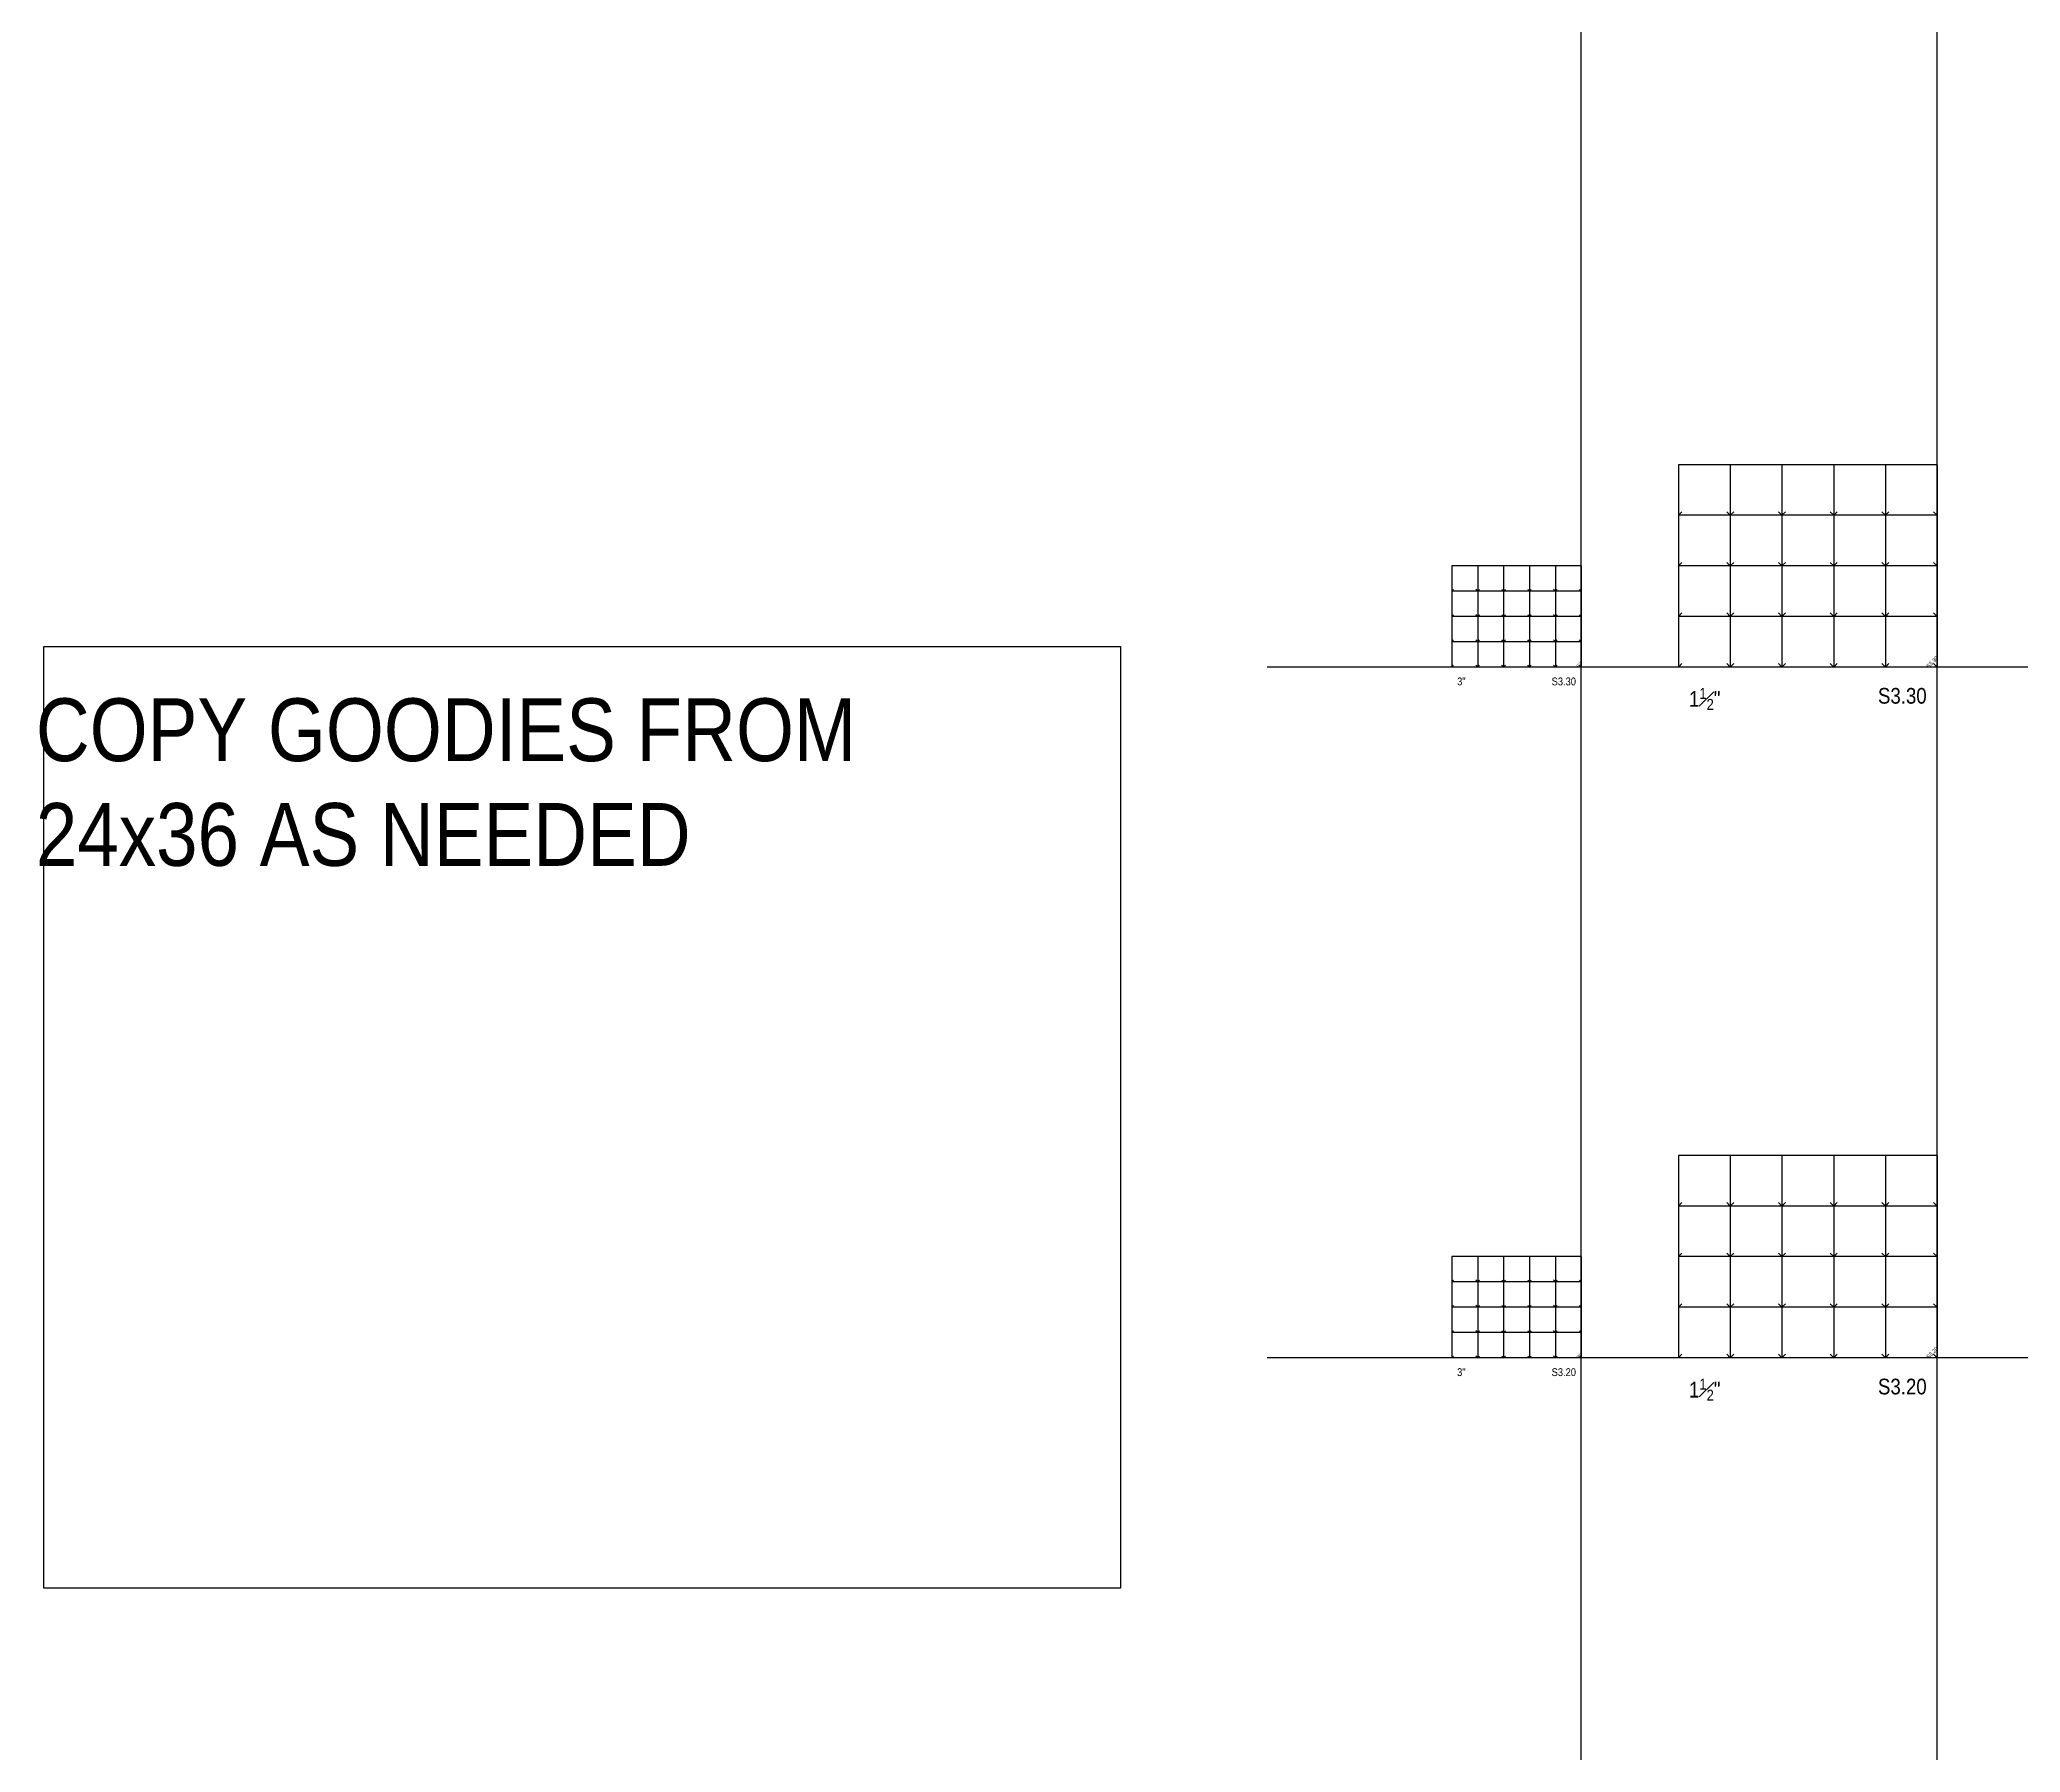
# Model space of a CAD drawing. Header units: inches. Extents: x -2661 to 42767, y -1222 to 9099.
# Drawn here: x 25108 to 27379, y 2904 to 4868 of the extents above; entities that cross this region are included whole.
import ezdxf

# ---------------------------------------------------------------- set-up
doc = ezdxf.new("R2010")
doc.units = ezdxf.units.IN
doc.header["$LTSCALE"] = 12
doc.header["$MEASUREMENT"] = 0
doc.linetypes.add('HIDDEN2', pattern=[0.1875, 0.125, -0.0625])
doc.layers.get('0').update_dxf_attribs({"linetype": 'CONTINUOUS'})
doc.layers.add('DESIGNER COMMENTS', color=221, linetype='CONTINUOUS', plot=False)
doc.layers.add('S-ANNO-GRID-NONPLOT', color=251, linetype='CONTINUOUS', plot=False)
doc.layers.add('S-ANNO-NONPLOT', color=253, linetype='CONTINUOUS', plot=False, transparency=0.5)
doc.styles.add('Arial', font='arial.ttf', dxfattribs={"width": 0.85})

# ---------------------------------------------------------------- blocks, each defined once
blk = doc.blocks.new('Se_GRID 30x42')
for p, q in [((7.41, 29), (0, 29)), ((0, 29), (0, 21.75)), ((14.83, 29), (7.41, 29)), ((7.41, 29), (7.41, 21.75)), ((22.24, 29), (14.83, 29)), ((14.83, 29), (14.83, 21.75)), ((29.66, 29), (22.24, 29)), ((22.24, 29), (22.24, 21.75)), ((37.07, 29), (29.66, 29)), ((29.66, 29), (29.66, 21.75)), ((37.07, 29), (37.07, 21.75)), ((0, 21.75), (0.5, 22.25)), ((7.41, 21.75), (0, 21.75)), ((0, 21.75), (0, 14.5)), ((7.41, 21.75), (7.91, 22.25)), ((14.83, 21.75), (7.41, 21.75)), ((7.41, 21.75), (7.41, 14.5)), ((14.83, 21.75), (15.33, 22.25)), ((22.24, 21.75), (14.83, 21.75)), ((14.83, 21.75), (14.83, 14.5)), ((22.24, 21.75), (22.74, 22.25)), ((29.66, 21.75), (22.24, 21.75)), ((22.24, 21.75), (22.24, 14.5)), ((29.66, 21.75), (30.16, 22.25)), ((37.07, 21.75), (29.66, 21.75)), ((29.66, 21.75), (29.66, 14.5)), ((37.07, 21.75), (37.07, 14.5)), ((0, 14.5), (0.5, 15)), ((7.41, 14.5), (0, 14.5)), ((0, 14.5), (0, 7.25)), ((7.41, 14.5), (7.91, 15)), ((14.83, 14.5), (7.41, 14.5)), ((7.41, 14.5), (7.41, 7.25)), ((14.83, 14.5), (15.33, 15)), ((22.24, 14.5), (14.83, 14.5)), ((14.83, 14.5), (14.83, 7.25)), ((22.24, 14.5), (22.74, 15)), ((29.66, 14.5), (22.24, 14.5)), ((22.24, 14.5), (22.24, 7.25)), ((29.66, 14.5), (30.16, 15)), ((37.07, 14.5), (29.66, 14.5)), ((29.66, 14.5), (29.66, 7.25)), ((37.07, 14.5), (37.07, 7.25)), ((0, 7.25), (0.5, 7.75)), ((7.41, 7.25), (0, 7.25)), ((0, 7.25), (0, 0)), ((7.41, 7.25), (7.91, 7.75)), ((14.83, 7.25), (7.41, 7.25)), ((7.41, 7.25), (7.41, 0)), ((14.83, 7.25), (15.33, 7.75)), ((22.24, 7.25), (14.83, 7.25)), ((14.83, 7.25), (14.83, 0)), ((22.24, 7.25), (22.74, 7.75)), ((29.66, 7.25), (22.24, 7.25)), ((22.24, 7.25), (22.24, 0)), ((29.66, 7.25), (30.16, 7.75)), ((37.07, 7.25), (29.66, 7.25)), ((29.66, 7.25), (29.66, 0)), ((37.07, 7.25), (37.07, 0)), ((0, 0), (0.5, 0.5)), ((7.41, 0), (0, 0)), ((7.41, 0), (7.91, 0.5)), ((14.83, 0), (7.41, 0)), ((14.83, 0), (15.33, 0.5)), ((22.24, 0), (14.83, 0)), ((22.24, 0), (22.74, 0.5)), ((29.66, 0), (22.24, 0)), ((29.66, 0), (30.16, 0.5)), ((37.07, 0), (29.66, 0))]:
    blk.add_line(p, q)
at = {"linetype": 'HIDDEN2'}
for p, q in [((7.41, 21.75), (6.91, 22.25)), ((14.83, 21.75), (14.33, 22.25)), ((22.24, 21.75), (21.74, 22.25)), ((29.66, 21.75), (29.16, 22.25)), ((37.07, 21.75), (36.57, 22.25)), ((7.41, 14.5), (6.91, 15)), ((14.83, 14.5), (14.33, 15)), ((22.24, 14.5), (21.74, 15)), ((29.66, 14.5), (29.16, 15)), ((37.07, 14.5), (36.57, 15)), ((7.41, 7.25), (6.91, 7.75)), ((14.83, 7.25), (14.33, 7.75)), ((22.24, 7.25), (21.74, 7.75)), ((29.66, 7.25), (29.16, 7.75)), ((37.07, 7.25), (36.57, 7.75)), ((7.41, 0), (6.91, 0.5)), ((14.83, 0), (14.33, 0.5)), ((22.24, 0), (21.74, 0.5)), ((29.66, 0), (29.16, 0.5)), ((37.07, 0), (36.57, 0.5))]:
    blk.add_line(p, q, dxfattribs=at)

msp = doc.modelspace()

# ---------------------------------------------------------------- linework, layer by layer
at = {"layer": 'S-ANNO-GRID-NONPLOT'}
for p, q in [((27283.16236, 1772.36325), (27283.16236, 6105.58234)), ((26875.07826, 1772.36325), (26875.07826, 5939.82981)), ((29573.28746, 4148.36325), (26515.07826, 4148.36325)), ((29573.28746, 3356.36325), (26515.07826, 3356.36325))]:
    msp.add_line(p, q, dxfattribs=at)
at = {"layer": 'S-ANNO-NONPLOT'}
msp.add_lwpolyline([(25112.42933, 4172.00884), (26346.89681, 4172.00884), (26346.89681, 3092.36325), (25112.42933, 3092.36325)], close=True, dxfattribs=at)

# ---------------------------------------------------------------- block references
at = {"layer": 'S-ANNO-GRID-NONPLOT'}
for p, xscale, yscale, zscale in [((26986.60476, 4148.36325), 8, 8, 8), ((26726.79946, 4148.36325), 4, 4, 4), ((26986.60476, 3356.36325), 8, 8, 8), ((26726.79946, 3356.36325), 4, 4, 4)]:
    msp.add_blockref('Se_GRID 30x42', p, dxfattribs=dict(at, xscale=xscale, yscale=yscale, zscale=zscale))

# ---------------------------------------------------------------- texts
at = {"layer": 'DESIGNER COMMENTS', "insert": (25103.27754, 4112.43155), "char_height": 72, "width": 1086.569494, "attachment_point": 1, "style": 'Arial'}
msp.add_mtext('\\A1;COPY GOODIES FROM 24x36 AS NEEDED', dxfattribs=at)
at = {"layer": 'S-ANNO-GRID-NONPLOT', "attachment_point": 5, "rotation": 45, "style": 'Arial'}
for s, insert, char_height, width in [('S3.30', (27277.50551, 4154.02011), 4.5, 14.7743969), ('S3.30', (26872.24984, 4151.19168), 2.25, 7.3871985), ('S3.20', (26872.24984, 3359.19168), 2.25, 7.3871985), ('S3.20', (27277.50551, 3362.02011), 4.5, 14.7743969)]:
    msp.add_mtext(s, dxfattribs=dict(at, insert=insert, char_height=char_height, width=width))
at = {"layer": 'S-ANNO-GRID-NONPLOT', "color": 191, "style": 'Arial'}
for s, insert, char_height, width, attachment_point in [('3"', (26732.79946, 4136.36325), 9, 29.5487939, 1), ('S3.30', (26869.07826, 4136.36325), 9, 29.5487939, 3), ('\\A1;1{\\H0.7x;\\S1#2;}"', (26998.60476, 4124.36325), 18, 59.0975878, 1), ('S3.30', (27271.16236, 4124.36325), 18, 59.0975878, 3), ('3"', (26732.79946, 3344.36325), 9, 29.5487939, 1), ('S3.20', (26869.07826, 3344.36325), 9, 29.5487939, 3), ('\\A1;1{\\H0.7x;\\S1#2;}"', (26998.60476, 3332.36325), 18, 59.0975878, 1), ('S3.20', (27271.16236, 3332.36325), 18, 59.0975878, 3)]:
    msp.add_mtext(s, dxfattribs=dict(at, insert=insert, char_height=char_height, width=width, attachment_point=attachment_point))

doc.saveas('drawing.dxf')
